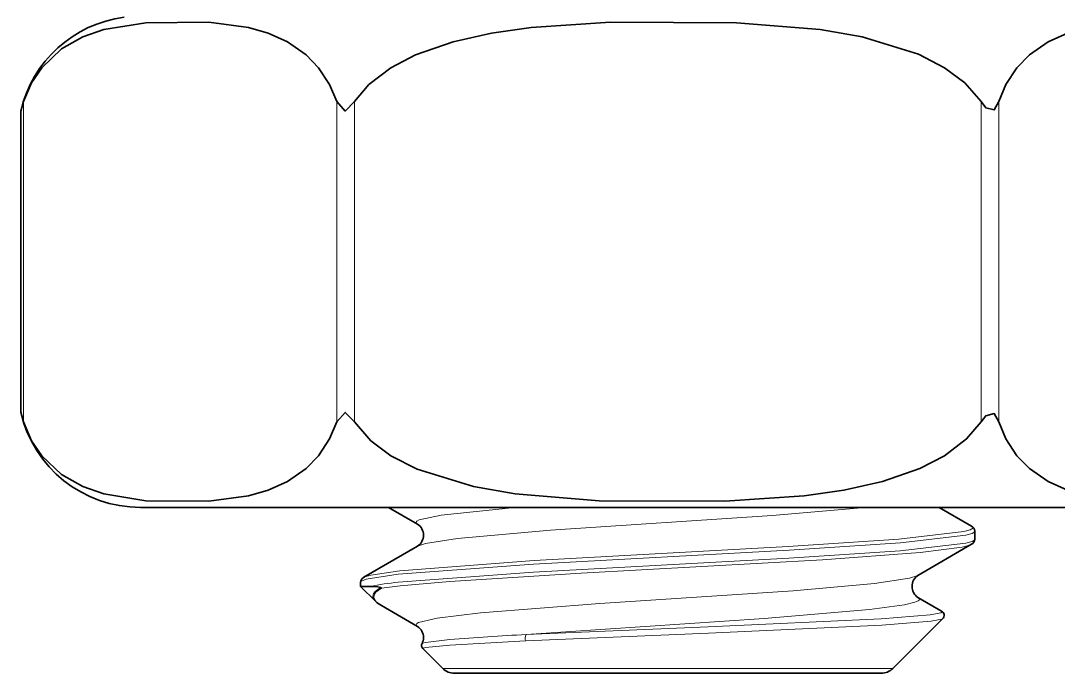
# Model space of a CAD drawing. Extents: x 315 to 857, y 212 to 651.
# Drawn here: x 394.25 to 399.32, y 447.91 to 451.1 of the extents above; entities that cross this region are included whole.
import ezdxf

# ---------------------------------------------------------------- set-up
doc = ezdxf.new("R2010")
doc.units = 0

msp = doc.modelspace()

# ---------------------------------------------------------------- linework, layer by layer
at = {"color": 7, "lineweight": 35, "ltscale": 0.001228}
for p, q in [((394.252, 450.6551), (394.2654, 450.7023)), ((394.252, 449.1844), (394.2654, 449.1371))]:
    msp.add_line(p, q, dxfattribs=at)
at = {"color": 7, "lineweight": 35, "ltscale": 0.036768}
msp.add_line((394.252, 449.1844), (394.252, 450.6551), dxfattribs=at)
at = {"color": 7, "lineweight": 13, "ltscale": 0.039131}
for p, q in [((394.2654, 449.1371), (394.2654, 450.7023)), ((395.7954, 449.1371), (395.7954, 450.7023)), ((395.882, 449.1371), (395.882, 450.7023)), ((398.942, 449.1371), (398.942, 450.7023)), ((399.0286, 449.1371), (399.0286, 450.7023))]:
    msp.add_line(p, q, dxfattribs=at)
at = {"color": 7, "lineweight": 35, "ltscale": 0.11937}
msp.add_line((399.6114, 448.7197), (394.8365, 448.7197), dxfattribs=at)
at = {"color": 7, "lineweight": 35, "ltscale": 0.004096}
msp.add_line((396.0486, 448.7197), (396.1903, 448.6375), dxfattribs=at)
at = {"color": 7, "lineweight": 35, "ltscale": 0.004558}
msp.add_line((398.8956, 448.6282), (398.7379, 448.7197), dxfattribs=at)
at = {"color": 7, "lineweight": 35, "ltscale": 0.000986481}
msp.add_line((398.912, 448.5641), (398.912, 448.6036), dxfattribs=at)
at = {"color": 7, "lineweight": 35, "ltscale": 0.007571}
msp.add_line((395.9283, 448.3782), (396.1903, 448.5302), dxfattribs=at)
at = {"color": 7, "lineweight": 35, "ltscale": 0.007572}
msp.add_line((398.8956, 448.5395), (398.6337, 448.3875), dxfattribs=at)
at = {"color": 7, "lineweight": 35, "ltscale": 0.000491333}
msp.add_line((395.912, 448.3339), (395.912, 448.3535), dxfattribs=at)
at = {"color": 7, "lineweight": 35, "ltscale": 0.001141}
msp.add_line((395.9576, 448.3339), (395.912, 448.3339), dxfattribs=at)
at = {"color": 7, "lineweight": 35, "ltscale": 0.002551}
msp.add_line((395.9841, 448.2617), (395.912, 448.3339), dxfattribs=at)
at = {"color": 7, "lineweight": 35, "ltscale": 0.000131086}
msp.add_line((396.0134, 448.3248), (396.0092, 448.328), dxfattribs=at)
at = {"color": 7, "lineweight": 13, "ltscale": 0.002306}
msp.add_line((396.1048, 448.3367), (396.0134, 448.3248), dxfattribs=at)
at = {"color": 7, "lineweight": 35, "ltscale": 0.00333}
msp.add_line((398.7489, 448.2133), (398.6337, 448.2802), dxfattribs=at)
at = {"color": 7, "lineweight": 13, "ltscale": 0.000780081}
msp.add_line((396.0135, 448.2401), (395.9883, 448.2585), dxfattribs=at)
at = {"color": 7, "lineweight": 35, "ltscale": 0.005112}
msp.add_line((396.0135, 448.2401), (396.1903, 448.1375), dxfattribs=at)
at = {"color": 7, "lineweight": 35, "ltscale": 0.008617}
msp.add_line((398.5111, 447.933), (398.7549, 448.1767), dxfattribs=at)
at = {"color": 7, "lineweight": 35, "ltscale": 0.003435}
msp.add_line((396.3128, 447.933), (396.2156, 448.0302), dxfattribs=at)
at = {"color": 7, "lineweight": 13, "ltscale": 0.009292}
msp.add_line((396.719, 448.0674), (396.3479, 448.0463), dxfattribs=at)
at = {"color": 7, "lineweight": 13, "ltscale": 0.003364}
msp.add_line((396.4474, 447.933), (396.3128, 447.933), dxfattribs=at)
at = {"color": 7, "lineweight": 13, "ltscale": 0.051595}
msp.add_line((398.5111, 447.933), (396.4474, 447.933), dxfattribs=at)
at = {"color": 7, "lineweight": 35, "ltscale": 0.003191}
msp.add_line((396.497, 447.9096), (396.3694, 447.9096), dxfattribs=at)
at = {"color": 7, "lineweight": 35, "ltscale": 0.04894}
msp.add_line((398.4546, 447.9096), (396.497, 447.9096), dxfattribs=at)
at = {"color": 7, "lineweight": 35}
for points in [[(395.7954, 450.7023), (395.7603, 450.7854), (395.7065, 450.8673), (395.6461, 450.9301), (395.5548, 450.9938), (395.4606, 451.0358), (395.3638, 451.0632), (395.17, 451.0893), (394.8629, 451.0872), (394.6579, 451.0536), (394.5558, 451.0183), (394.4518, 450.9595), (394.3544, 450.8674), (394.3051, 450.7939), (394.2654, 450.7023)], [(395.882, 450.7023), (395.9523, 450.7854), (396.0597, 450.8673), (396.1806, 450.9301), (396.3632, 450.9938), (396.5516, 451.0358), (396.7453, 451.0632), (397.1328, 451.0893), (397.7469, 451.0872), (398.157, 451.0536), (398.3612, 451.0183), (398.6363, 450.9332), (398.7641, 450.8674), (398.8625, 450.7939), (398.942, 450.7023)], [(399.0286, 450.7023), (399.0637, 450.7854), (399.1174, 450.8673), (399.1779, 450.9301), (399.2691, 450.9938), (399.3634, 451.0358), (399.4602, 451.0632), (399.654, 451.0893), (399.7611, 451.0935)], [(395.7954, 450.7023), (395.8366, 450.6556), (395.882, 450.7023)], [(398.942, 450.7023), (398.9649, 450.6719), (399.0063, 450.6614), (399.0286, 450.7023)], [(395.7954, 449.1371), (395.7603, 449.054), (395.7065, 448.9721), (395.6461, 448.9093), (395.5548, 448.8456), (395.4606, 448.8036), (395.3638, 448.7762), (395.17, 448.7502), (394.8629, 448.7523), (394.6579, 448.7858), (394.5558, 448.8211), (394.4518, 448.8799), (394.3544, 448.972), (394.3051, 449.0455), (394.2654, 449.1371)], [(395.7954, 449.1371), (395.8366, 449.1838), (395.882, 449.1371)], [(398.942, 449.1371), (398.8716, 449.054), (398.7642, 448.9721), (398.6433, 448.9093), (398.4608, 448.8456), (398.2723, 448.8036), (398.0787, 448.7762), (397.6912, 448.7502), (397.077, 448.7523), (396.667, 448.7858), (396.4627, 448.8211), (396.1877, 448.9062), (396.0599, 448.972), (395.9614, 449.0455), (395.882, 449.1371)], [(398.942, 449.1371), (398.9649, 449.1676), (399.0063, 449.1781), (399.0286, 449.1371)], [(399.0286, 449.1371), (399.0637, 449.054), (399.1174, 448.9721), (399.1779, 448.9093), (399.2691, 448.8456), (399.3634, 448.8036), (399.4602, 448.7762), (399.654, 448.7502), (399.7611, 448.7459)]]:
    msp.add_lwpolyline(points, dxfattribs=at)
at = {"color": 7, "lineweight": 13}
for points in [[(396.1826, 448.6464), (396.1828, 448.6477), (396.1842, 448.6505), (396.1871, 448.6532), (396.1972, 448.6586), (396.3059, 448.6823), (396.6658, 448.7195)], [(396.1903, 448.5302), (396.2285, 448.5432), (396.3852, 448.5677), (396.8397, 448.6078), (397.9214, 448.6804), (398.395, 448.7201)], [(398.912, 448.6036), (398.9114, 448.6014), (398.9105, 448.5999), (398.907, 448.597), (398.898, 448.5927), (398.8672, 448.584), (398.5482, 448.5469), (398.0048, 448.5109), (396.7566, 448.4425), (396.0956, 448.3933)], [(398.902, 448.6209), (398.9014, 448.6187), (398.9004, 448.6172), (398.8969, 448.6143), (398.888, 448.61), (398.8572, 448.6013), (398.54, 448.5642), (398.0001, 448.5282), (396.7599, 448.4598), (396.1039, 448.4106)], [(398.912, 448.5641), (398.9114, 448.562), (398.9104, 448.5605), (398.9068, 448.5576), (398.8978, 448.5532), (398.8668, 448.5446), (398.5474, 448.5075), (398.0039, 448.4714), (396.7562, 448.4032), (396.0956, 448.3539)], [(398.8956, 448.5395), (398.8852, 448.5349), (398.85, 448.5257), (398.6439, 448.4993), (398.1677, 448.4642), (396.9897, 448.399), (396.3475, 448.3585), (396.1048, 448.3367)], [(396.0956, 448.3933), (395.9383, 448.3684), (395.9168, 448.3599), (395.9135, 448.3571), (395.9125, 448.3557), (395.912, 448.3536)], [(396.1039, 448.4106), (395.9614, 448.3892), (395.9283, 448.3782)], [(396.1826, 448.1464), (396.184, 448.1501), (396.1864, 448.1526), (396.1947, 448.1575), (396.2857, 448.1792), (396.4969, 448.2045), (397.0798, 448.2496), (398.0251, 448.3129), (398.4212, 448.348), (398.5923, 448.3738), (398.6337, 448.3875)], [(395.9841, 448.2617), (395.9737, 448.2765), (395.9719, 448.2839), (395.9751, 448.2986), (395.9824, 448.3085), (396.0092, 448.328)], [(395.9883, 448.2585), (395.9779, 448.2733), (395.9761, 448.2807), (395.9793, 448.2955), (395.9866, 448.3053), (396.0134, 448.3248)], [(396.7204, 448.0988), (397.8835, 448.1777), (398.3975, 448.2204), (398.5684, 448.2438), (398.6192, 448.2562), (398.6344, 448.2629), (398.6389, 448.2663), (398.6411, 448.2697), (398.6413, 448.2714)], [(396.719, 448.0674), (397.6108, 448.1054), (398.458, 448.1441), (398.6977, 448.1637), (398.75, 448.1739), (398.7537, 448.1758), (398.7549, 448.1768)], [(396.7204, 448.0988), (397.6092, 448.1368), (398.454, 448.1755), (398.6934, 448.1951), (398.7458, 448.2054), (398.7507, 448.2082)], [(396.3471, 448.0742), (396.2293, 448.0604), (396.2144, 448.0562), (396.2117, 448.0541)], [(396.3479, 448.0463), (396.2281, 448.0349), (396.2184, 448.0327), (396.2161, 448.0317), (396.2156, 448.0302)]]:
    msp.add_lwpolyline(points, dxfattribs=at)
at = {"color": 7, "lineweight": 35}
for centre, radius, start, end in [((394.8365, 450.5197), 0.6, 97.5794, 166.961), ((394.8365, 449.3197), 0.6, 193.039, 270), ((396.1554, 448.5849), 0.0632, 359.082, 56.4744), ((398.8831, 448.6018), 0.0291, 3.4184, 64.5658), ((396.1554, 448.5828), 0.0632, 303.5256, 0.918), ((398.8831, 448.5659), 0.0291, 295.4733, 356.59), ((395.9409, 448.3518), 0.0291, 115.4342, 176.5816), ((398.6685, 448.3349), 0.0632, 123.5256, 180.918), ((395.9691, 448.1916), 0.1424, 73.6149, 94.617), ((398.6685, 448.3328), 0.0632, 179.082, 236.4744), ((396.0834, 448.3663), 0.1442, 226.5076, 241.0188), ((398.7387, 448.1928), 0.0228, 315.3247, 63.6614), ((396.1554, 448.0849), 0.0632, 359.0844, 56.4498), ((396.1522, 448.0838), 0.0665, 333.4892, 0.0067), ((396.2303, 448.0449), 0.0208, 153.6052, 225.1044), ((396.3694, 447.9896), 0.08, 225.0045, 269.9955), ((398.4546, 447.9896), 0.08, 270.0045, 314.9955)]:
    msp.add_arc(centre, radius, start, end, dxfattribs=at)
at = {"color": 7, "lineweight": 13}
for centre, radius, start, end in [((396.1945, 448.6492), 0.0124, 193.658, 250.0842), ((398.8921, 448.6185), 0.0103, 13.7438, 70.2206), ((396.2394, 446.8657), 1.4951, 95.5201, 100.8662), ((398.6294, 448.2685), 0.0124, 13.658, 70.0842), ((398.7485, 448.2101), 0.00308, 318.9115, 83.1715), ((396.1945, 448.1493), 0.0124, 193.6903, 250.1302), ((397.4873, 433.4974), 14.6214, 93.00667, 94.47262), ((396.7441, 448.0823), 0.0291, 145.1127, 210.7836)]:
    msp.add_arc(centre, radius, start, end, dxfattribs=at)

doc.saveas('drawing.dxf')
